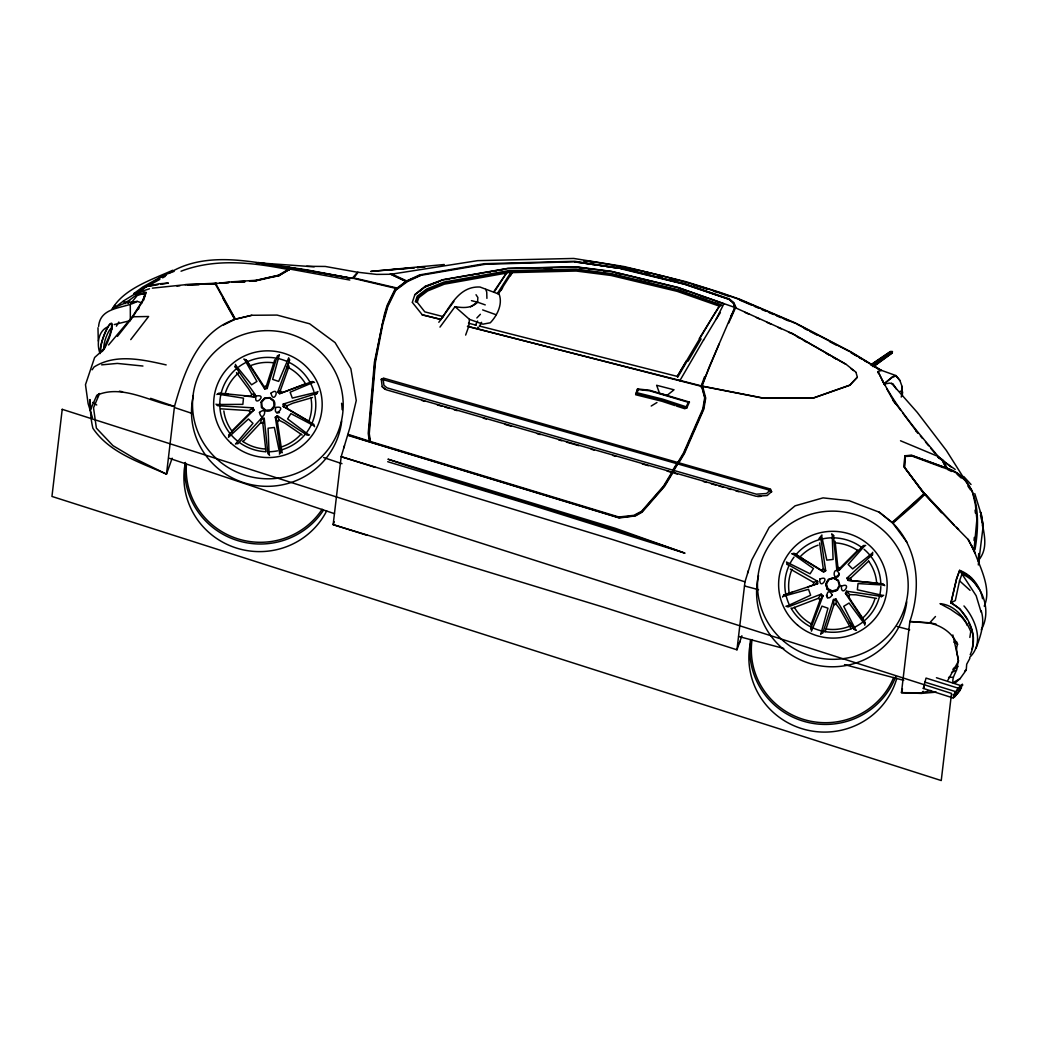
<?xml version="1.0" encoding="UTF-8"?>
<svg xmlns="http://www.w3.org/2000/svg" width="1039" height="1039" viewBox="0 0 1039 1039"><rect width="100%" height="100%" fill="white"/><g stroke="black" fill="none" stroke-linecap="round" stroke-linejoin="round"><path stroke-width="1.5" d="M309.012 421.263L284.089 406.691L284.102 404.223L283.218 404.08L283.192 406.483L313.817 424.354L314.544 426.691M872.435 555.229L872.695 552.28M807.732 586.996L816.719 583.762L816.771 581.282L817.68 581.321L817.628 583.736L787.835 593.555M90.913 408.743L89.925 399.56C90.354 409.158 90.562 418.938 92.926 428.289C109.576 453.069 140.525 462.472 166.5 474.148L174.474 406.47C184.228 371.949 197.748 332.116 235.061 319.259L251.841 315.272L277.062 315.077L309.635 323.791L335.09 342.597L350.857 368.676L356.26 400.509L349.935 427.484L341.169 456.679L333.155 524.643L603.984 607.321L736.963 649.804L744.976 581.84L751.742 560.008L769.172 527.396L795.082 505.837L823.031 497.876L849.188 500.707L879.215 512.188L892.527 522.786L924.333 494.122L904.696 467.511L904.839 455.744L911.761 455.329L946.412 468.044L945.724 468.459M902.32 395.976L902.462 391.859L900.19 391.132M979.154 559.203L979.504 557.151M901.735 392.274L902.021 386.391M901.865 392.625L902.151 386.755L899.826 380.261L896.021 375.599L881.319 370.3L851.136 351.987L795.77 323.168L739.638 299.206L720.456 292.556L686.104 281.751L624.127 266.555L573.723 258.451L477.654 260.646L390.794 274.27L376.599 274.4L357.974 272.27L352.442 278.439L307.583 270.361L262.828 264.062M979.413 559.216C990.141 544.943 981.66 527.903 980.712 512.357L980.063 512.162M904.839 455.744L904.216 467.095L924.087 493.811L954.373 525.474M982.985 524.695L980.985 512.656L983.18 525.929L978.335 564.969M972.985 643.998L973.387 637.102L971.868 629.699L968.816 622.906M439.978 327.103L455.043 306.661C462.952 307.986 471.602 308.505 477.537 302.18L477.875 297.531L476.018 294.712M672.376 472.524L664.103 486.2L641.544 512.071L634.79 515.786L618.763 517.591L369.988 441.952L368.754 433.523L374.936 362.182L382.248 324.285L387.248 306.583L395.171 290.349L406.769 280.933L419.561 274.919L484.434 263.685L574.645 261.296L624.049 268.607L684.922 283.777L729.404 298.959L733.95 302.83L735.989 307.869L678.025 287.452L611.464 271.374L576.022 266.828L507.85 268.361L442.796 279.725L425.12 286.296L414.912 294.544L412.379 302.141M826.382 595.321L827.473 597.932M974.972 549.722C979.894 521.201 980.777 479.239 947.074 468.186L943.126 460.199L938.503 457.121L944.399 461.81M974.05 540.488L974.322 537.397M455.043 306.661L469.446 319.35L468.706 326.532L465.641 335.078M902.138 394.898L902.462 391.859M261.023 402.288L264.581 397.989L270.023 397.573L274.205 401.067C276.699 406.769 271.789 412.587 265.659 410.924L261.464 407.639L261.049 402.08M381.235 379.547L383.508 378.118L770.522 489.083L771.6 491.979M382.235 386.963L381.274 379.131L769.328 490.122L771.652 491.564L767.198 495.525L756.106 496.278L386.144 389.755L382.274 386.547M383.456 378.534L383.69 379.56M412.34 302.414L422.172 314.661L440.926 319.531M422.133 314.934L440.952 319.363M679.805 380.755L703.559 339.935M702.507 386.612L467.524 326.259M701.883 386.885L702.559 386.17L762.34 397.872L813.667 397.82L849.759 385.131L857.305 377.378M723.793 303.985L716.105 319.259L703.533 340.104M770.47 489.499L769.328 490.122M829.745 590.646L827.343 589.36L825.745 584.217L828.343 579.281L833.577 577.736L838.408 580.282L839.967 585.632M827.343 589.36L825.771 584.009M856.032 372.546L857.331 377.105L849.746 385.3L813.654 397.989L762.314 398.041L702.013 386.222L709.105 367.196L734.872 307.427L733.443 303.024L729.118 299.401L684.727 284.335L620.751 268.724M833.577 577.736L837.174 579.853M832.161 591.918L837.421 590.165L839.993 585.438M837.421 590.165L833.473 591.529M870.604 364.91L890.436 351.494L892.371 351.611L892.202 353.026L874.306 366.066M871.89 364.338L890.41 351.727L892.371 351.611C892.631 355.117 888.475 349.312 892.228 352.792L873.059 366.676M978.309 561.372L978.712 553.527M978.608 563.982L979.322 559.294M969.855 637.452L970.764 631.569C965.27 618.361 955.373 605.088 940.022 603.646L950.633 609.425L961.62 616.958L965.751 622.348M924.333 494.122L924.281 492.98M969.738 657.297C984.647 642.92 975.751 619.465 963.971 605.945M972.036 649.323L972.751 645.336M901.242 397.067L901.787 394.106M637.323 390.132L637.556 388.937L649.583 390.248L689.415 402.08L686.714 408.08L662.22 400.093L635.894 393.56L635.66 394.742L661.986 401.275L674.895 405.548M982.556 598.698C980.141 586.139 971.816 574.97 959.685 570.372L961.997 574.048L959.529 580.814L955.309 600.555L950.893 602.802L959.919 608.815L967.283 619.296M235.087 367.222L235.515 364.377M243.074 441.562L260.581 422.886L261.867 417.795L264.244 418.366L267.893 453.562L269.608 455.329M673.701 471.277L664.596 486.369L642.141 512.136L635.504 515.876L619.27 517.954L347.779 435.341L348.078 434.354L370.442 441.497L369.274 433.64L375.43 362.26L382.781 324.233L387.846 306.375L395.82 290.115L407.444 281.582L420.834 275.348M950.971 603.036L956.633 578.853L959.685 570.372M279.387 354.715L272.634 379.391L278.66 381.391L288.738 357.754M864.721 625.205L865.188 622.296M820.732 634.361L827.966 608.218L821.966 606.14L811.42 631.18M314.557 382.456L312.362 381.508L279.569 393.703L277.66 392.184L280.218 390.846L289.102 366.092M902.475 688.857L901.462 692.649L921.19 693.416L936.269 692.143M265.997 451.77L262.828 423.341L264.244 418.366M785.887 606.231L788.107 606.932L821.161 594.139L823.044 595.685L820.135 599.737L810.862 625.244M279.361 454.121L281.024 451.679L282.037 452.822L277.426 421.756L275.322 417.21L277.257 415.73L307.089 435.12L309.479 434.938M956.127 691.662L953.36 697.896L959.828 690.688L962.114 685L958.516 688.286L926.035 678.077L923.32 688.441L953.023 697.935M274.764 359.767L266.361 386.04L267.153 388.495L264.763 389.015L246.048 359.754L243.749 359.091M278.738 355.312L277.387 355.78L267.153 388.495M825.122 631.764L833.94 604.698L833.525 599.49L835.914 599.009L854.162 629.465L856.435 630.361M821.42 633.53L822.784 633.05L833.525 599.49M343.753 448.017L344.493 445.64M747.561 573.177L748.301 570.801M143.655 300.18L145.044 295.738M98.588 326.48C100.354 306.128 124.122 308.96 137.239 301.388L141.966 302.907M277.66 392.184L289.582 359.897L288.803 358.65M865.682 545.501L863.331 545.553L839.161 570.255L836.785 569.671L837.915 567.45L835.083 541.293M100.069 353.598C96.536 344.39 97.978 330.87 108.186 326.675M741.885 635.764L736.963 649.804M823.044 595.685L810.628 628.829L811.394 630.063M415.314 301.881L417.262 296.154L426.73 288.985L443.77 282.127L508.409 270.685L576.19 269.088L611.218 273.569L677.48 289.517L721.949 305.128L719.443 306.193L711.949 318.038L677.311 376.417L479.408 326.025M443.523 316.713L424.795 311.856L417.236 302.232L418.808 297.648L427.704 290.92L444.38 284.167L507.175 272.958M976.102 648.115C980.374 636.439 985.232 623.426 981.219 610.958M720.663 305.544L677.272 290.323L611.127 274.426L576.229 269.971L508.603 271.582L444.108 283.024L427.237 289.816L418.055 296.764L416.288 301.907L417.236 302.232M739.274 643.492L739.963 641.505M818.927 538.721L821.927 534.968M637.063 392.755L638.219 389.547L637.556 388.937L635.894 393.56L637.063 392.755L662.531 399.08L686.247 406.833L686.714 408.08M700.883 386.963L704.637 376.547M112.381 308.843C123.68 288.634 152.746 279.309 172.721 270.257M172.162 458.186L166.5 474.148L134.226 458.277L112.952 445.64L96.393 428.146L93.523 407.756L99.601 393.482M316.492 394.067L317.999 391.508M334.207 521.799L333.155 524.643L367.364 535.384M98.679 393.794L97.367 397.002M782.562 597.087L784.107 594.542M90.341 410.028L96.822 395.249C121.706 384.131 149.954 401.625 174.474 406.47L150.603 398.34M286.764 368.481L289.582 359.897M228.411 437.341L248.438 418.977L252.997 423.354L235.489 444.095M730.833 317.791L734.872 307.427L733.313 302.933L728.923 299.193L684.493 284.076L623.374 268.867L574.775 261.75L484.823 264.296M701.468 386.313L719.092 344.065M130.291 305.284L130.356 320.726M138.382 309.427L138.94 308.063M839.161 570.255L840.161 567.917L857.785 550.254M123.758 300.752L136.187 293.18L141.888 291.517L146.2 292.53L142.953 300.063L132.33 316.778L108.563 345M730.651 316.817L731.911 314.025M728.586 323.22L735.508 307.817L791.497 333.207L845.928 364.351M686.247 406.833L688.299 402.288L689.415 402.08M216.891 394.508L218.943 393.119L250.763 396.301L251.698 394.223L248.542 388.807L236.502 372.598M863.539 619.322L851.824 601.893L848.694 596.672L849.655 594.633L846.538 591.204L845.434 593.347L865.071 622.777M672.804 472.29L677.792 463.836M250.763 396.301L253.425 396.599L254.542 394.378L255.308 394.781L254.217 396.937L244.178 395.963M848.694 596.672L846.175 593.944L847.317 591.736M103.9 348.286L109.433 335.766A14.481 2.714 -70 0 0 109.783 324.311A14.481 2.714 -70 0 0 101.315 343.519A14.481 2.714 -70 0 0 103.926 348.312M440.822 319.596C450.757 305.401 459.498 286.037 479.979 287.024L499.149 294.219C502.902 304.232 497.187 315.518 490.304 322.778L482.901 324.168L469.446 319.35M475.381 325.272L477.589 321.025M984.219 606.166C992.764 587.49 977.569 562.995 973.361 548.189M981.245 629.803C992.31 610.633 982.387 582.502 961.997 574.048L976.153 595.698L981.141 612.192M970.192 654.726C979.167 636.388 968.179 611.932 950.893 602.802L956.49 578.905L959.516 570.515L971.283 577.814L978.595 588.503M923.32 688.441L924.203 686.805M969.881 658.336L966.699 664.233L966.283 669.493L964.582 671.207M825.745 584.217L827.68 580.671M479.356 326.389L481.615 322.311M947.932 680.103L958.685 660.739M128.213 303.349L129.719 300.687M672.259 472.238L678.09 462.654M677.311 376.417L686.415 360.845M687.286 360.832L677.96 376.793L677.129 376.365L677.675 376.91M688.104 361.13L701.13 338.909M116.381 326.155L118.849 322.025M383.196 379.78L383.936 385.287L387.015 387.846L672.753 470.122L677.597 462.42M678.662 463.056L684.454 453.446L703.832 409.158L705.715 398.054L702.559 386.17M672.675 470.966L663.557 486.057L641.66 511.214L633.894 515.331L618.815 517.006L370.442 441.497M677.649 462.732L683.454 453.134L702.832 408.885L704.689 397.768L701.507 385.924L467.511 326.428M678.168 462.939L683.948 453.368L703.273 409.249L705.117 398.262L701.935 386.443M699.273 338.597L719.287 306.154M953.633 694.974L958.27 688.143L962.296 684.272L959.62 690.584L954.62 696.766M953.971 694.987L958.465 688.506M961.543 687.688L955.153 696.325L953.698 697.39L953.373 696.792M791.601 608.555L818.316 598.334L821.161 594.139M716.079 319.415L720.404 312.557M497.356 293.492L511.967 270.698L512.98 271.14L498.369 293.933M500.876 290.543L502.59 287.855M510.318 275.79L512.045 273.114M494.304 291.881L507.474 271.595L494.2 291.089M92.146 369.793L94.03 367.014C115.784 353.312 142.694 359.65 166.162 364.897M438.822 322.285L453.874 301.479M955.425 682.779L960.153 678.571L966.127 670.194M839.291 574.866L837.551 577.1L834.707 576.723M112.108 309.103L114.913 305.349M130.953 303.271L137.226 295.505L142.681 293.803L145.499 294.258M130.745 339.623L148.603 316.505L132.33 316.778M117.42 336.389L132.472 317.453L142.616 301.479L144.928 294.076L142.109 293.621C135.745 292.206 126.979 305.505 123.407 301.063L115.667 306.921M288.985 267.4L350.675 278.218L353.494 277.855L357.974 272.27M357.507 272.699L352.753 277.725L350.273 278.049L306.869 269.906L258.399 262.529M261.906 401.262L263.672 399.223M884.721 585.658L883.111 583.827L847.941 580.333L846.928 578.152L850.434 578.281L868.708 561.047M864.773 545.709L848.123 564.489L852.629 568.904L872.305 553.112M215.982 404.145L217.645 405.704L252.958 407.82L253.997 410.002L250.191 412.652L232.022 430.899M236.424 443.614L237.853 443.757L261.867 417.795M930.645 690.506L921.684 692.844L901.462 692.649L909.839 621.504L929.476 623.088L935.464 616.504M921.19 693.416L923.177 691.312M476.862 317.96L480.382 314.285M846.928 578.152L872.435 554.553M253.997 410.002L228.658 434.873L228.814 436.302M112.654 309.232L114.381 307.505L125.433 302.946L137.239 301.388M924.113 494.019L925.035 494.174L915.891 503.175L892.878 523.149L879.215 512.188M881.189 596.867L883.695 595.256M102.757 350.208L94.627 357.494L85.484 384.69L88.12 403.626L92.51 417.821M769.613 490.746L766.535 493.499L756.34 494.174L672.753 470.122M892.163 522.396L924.359 493.369L904.216 467.095L904.839 455.887L911.71 455.472L945.607 467.758L957.568 473.576L965.14 480.512L972.27 490.953L975.374 504.616L976.881 519.513L974.024 549.943L967.647 538.981L953.906 524.968M945.217 468.381L945.984 467.719L941.854 459.485L938.334 456.55C915.917 429.99 892.735 403.366 878.046 371.546L881.319 370.3M878.098 372.988L878.046 371.546L884.085 383.807L892.462 376.754L896.021 375.599M884.085 383.807L892.527 377.157L896.125 375.962L899.943 380.612M251.841 315.272L235.061 319.259L215.06 283.569L232.671 281.738M220.671 408.808L249.139 410.626L252.958 407.82M277.426 421.756L279.179 420.314L284.881 423.133L302.154 435.003M136.81 293.621L145.096 286.842C113.809 310.401 166.643 271.062 166.344 275.244M142.369 290.011L138.81 292.92L141.356 290.946M279.569 393.703L305.843 383.638M419.405 291.31L421.665 289.478M791.588 553.761L794.004 553.41L821.524 570.281L823.304 568.853L819.615 542.929M673.311 390.378L667.051 395.378L659.583 393.43L656.947 386.118M486.148 264.127L419.925 275.491L405.989 281.4L394.69 289.868L387.066 305.531L384.391 314.492L374.417 362.143L368.222 433.328L369.352 441.159M946.256 468.823L947.074 468.186M275.777 418.055L277.764 416.548L277.257 415.73M414.886 294.712L425.198 286.92L442.783 279.894L507.837 268.53L576.009 266.997L611.439 271.543L677.999 287.621L724.157 303.843M821.524 570.281L823.213 571.515L825.213 570.021L825.68 570.697L823.745 572.151L801.381 558.203M137.875 293.284L133.979 293.518L142.837 286.959L164.318 275.01L174.188 271.335M138.551 292.582L142.239 289.842M871.851 365.637L892.371 351.611M470.498 306.882L477.537 302.18L485.252 304.895M215.06 283.569L216.606 283.478L204.553 284.179M651.219 406.028L656.96 402.522M278.517 275.842L288.322 270.01L287.115 267.698M249.425 281.037L257.062 280.569L279.166 275.543L290.011 269.101L349.831 280.036M960.153 678.571L952.932 682.701C951.828 675.87 957.932 671.09 957.646 664.285C959.491 657.596 954.763 651.297 957.4 644.777C952.789 633.102 941.555 625.426 929.476 623.088M145.928 287.115L159.837 279.374M162.616 277.829L165.396 276.283M169.63 272.854C204.605 251.659 248.75 260.776 286.543 267.504M223.567 324.986L235.048 319.272M953.854 668.064L957.62 666.207M952.802 669.233L957.841 666.765M951.542 672.48L956.581 670.038M284.102 404.223L286.92 405.859L292.803 403.21L312.492 397.521M786.874 606.192L810.628 595.217L808.511 589.308L783.354 596.321M313.596 382.261L290.128 392.197L292.31 398.067L317.246 392.067M283.218 404.08L316.752 393.443M137.486 292.206L133.979 293.518M425.068 286.738L438.328 281.816M114.199 324.571L128.901 320.973M790.328 569.099L813.576 582.385L816.771 581.282M139.901 291.946L149.525 288.764M783.861 594.983L792.354 592.269M829.629 579.1L832.239 578.333M181.046 271.205C215.631 257.984 252.737 262.568 288.128 269.491L278.335 275.283L256.23 280.296M142.109 293.621L146.2 292.53M250.347 365.598L264.127 386.599L266.361 386.04M833.94 604.698L836.174 604.166L839.98 609.166L851.097 628.686M279.946 275.049L257.191 280.218L231.788 281.816M274.491 276.556L279.166 275.543M264.127 386.599L264.594 388.235L267.062 387.703M276.816 413.093L279.452 412.548M847.941 580.333L876.864 583.087M833.577 600.464L836.044 599.971L835.914 599.009M445.926 279.608L449.095 279.062M469.719 275.452L472.901 274.893M476.07 274.348L479.239 273.789M487.174 272.4L490.356 271.854M493.525 271.296L496.694 270.737M499.876 270.192L503.045 269.633M884.423 383.962L889.553 383.131L892.969 383.794L896.514 389.209M157.915 284.712L148.954 286.128L158.486 283.868L168.37 283.063L160.902 284.244M152.343 288.154L186.163 284.621L215.774 283.205M414.003 267.802L370.806 271.426L444.276 264.516M101.653 364.858L117.329 363.416L142.927 366.04M219.813 283.192L229.411 282.361M223.827 283.102L228.632 282.686M389.08 269.945L414.262 267.802M417.405 267.543L423.704 266.997M176.89 285.998L179.981 285.738M417.21 267.543L425.211 266.867M265.919 398.093L268.646 397.885M215.813 283.803L210.086 284.141M215.683 284.128L216.644 284.063M794.004 553.41L801.887 558.112M757.652 496.59L760.821 496.369M232.619 282.089L244.84 281.322M236.424 282.127L244.074 281.66M253.256 281.088L256.321 280.894M241.84 282.101L244.905 281.92M905.307 456.485L912.034 456.082L943.711 467.823M185.098 284.673L216.086 283.829M187.747 285.167L198.943 284.751M816.719 583.762L817.628 583.736M508.746 272.686L576.242 271.036L611.023 275.465L677.064 291.323L719.443 306.193M544.267 267.971L552.19 267.802M948.568 677.35L953.036 677.272M306.648 266.309L325.259 266.452L357.26 272.192M216.839 404.509L242.853 404.366L243.477 398.158L217.878 394.119M583.84 261.244L586.801 261.283M584.775 260.945L587.736 260.997C639.505 268.413 690.286 281.998 739.534 299.518M849.655 594.633L856.084 594.815L876.565 598.412M957.075 642.232L953.971 642.115L957.789 644.154M883.89 585.035L858.032 583.58L857.357 589.775L882.721 595.399M854.162 629.465L849.136 621.803M251.698 394.223L254.542 394.378M255.841 262.672L314.207 266.828M928.398 622.686L909.839 621.504C921.281 588.477 918.632 548.982 892.878 523.149M846.538 591.204L881.669 596.412M638.219 389.547L649.583 390.768L688.299 402.288M937.672 457.056L955.192 469.433M223.71 393.664L228.086 394.197M579.061 267.659L582.139 268.049M588.295 268.841L591.386 269.244M603.711 270.815L606.789 271.218M574.632 261.906L582.58 263.088M585.762 263.555L588.944 264.023M592.126 264.49L595.308 264.958M600.074 265.672L603.256 266.14M606.438 266.607L609.62 267.075M612.802 267.543L617.569 268.244M262.205 263.945L271.413 265.374M274.478 265.841L285.218 267.504M267.633 264.919L270.698 265.4M273.777 265.867L288.167 268.426M589.957 261.789L593.113 262.296M616.789 266.101L619.945 266.607M119.368 391.171L122.55 391.768M260.581 422.886L262.828 423.341M837.915 567.45L840.161 567.917M929.944 622.79L935.996 624.101M353.494 277.855L397.184 288.063M352.87 278.218L396.43 288.517M283.192 406.483L284.089 406.691M261.529 418.717L263.984 419.301M616.049 272.932L622.244 274.426M637.725 278.166L651.661 281.53M632.491 269.426L637.193 270.569M645.024 272.491L649.726 273.647M657.557 275.569L662.259 276.725M670.09 278.647L676.35 280.179M837.018 568.917L839.473 569.515M471.459 300.648L477.537 302.18M468.485 323.194L476.291 325.207M656.609 385.274L674.09 389.82M744.521 585.97L758.548 589.697M897.202 626.53L909.67 629.842M738.573 636.452L783.757 648.466M844.512 664.609L903.722 680.337M421.925 400.483L424.99 401.366M437.25 404.898L441.848 406.223M444.926 407.106L449.523 408.431M454.121 409.756L457.186 410.639M483.304 418.159L486.382 419.042M504.863 424.367L511.019 426.146M537.202 433.679L540.28 434.575M558.761 439.9L561.852 440.783M566.463 442.107L572.632 443.887M574.177 444.328L578.814 445.666M591.204 449.238L594.308 450.121M612.88 455.472L615.984 456.368M642.297 463.939L648.492 465.719M667.077 471.07L670.168 471.966M674.298 473.148L677.363 474.031M703.494 481.551L706.572 482.434M711.183 483.758L715.793 485.083M718.871 485.966L723.482 487.291M728.092 488.629L731.17 489.512M735.833 490.85L738.95 491.759M387.703 461.719L531.604 505.084L684.753 553.112L615.387 528.332L387.963 459.199C486.278 492.46 586.892 518.474 684.753 553.112M924.671 682.052L955.685 691.636M693.455 284.907L707.299 289.245M713.455 291.18L718.079 292.634M980.387 515.76L981.284 516.149M375.378 467.42L341.169 456.679L611.997 539.358L744.976 581.84M936.438 677.727L960.88 685.649L962.452 684.493L962.802 685.13M347.948 434.886L369.988 441.952M676.337 406.002L685.026 408.795M175.422 407.859L192.228 413.483M323.623 457.537L341.961 463.68M169.461 458.342L334.48 513.669M287.374 267.776L289.154 270.283M719.611 293.115L729.599 296.557M679.467 288.413L686.909 291.024M700.325 295.738L707.78 298.362M716.715 301.505L719.689 302.544M482.641 309.908L496.084 314.726M246.048 359.754L251.165 367.287M900.514 440.77L938.334 456.55M253.425 396.599L254.217 396.937M741.002 300.154L795.666 323.493M739.573 300.011L751.392 305.05M754.34 306.31L758.782 308.206M761.73 309.466L766.159 311.362M769.12 312.622L773.548 314.505M776.51 315.778L780.938 317.661M783.887 318.921L788.315 320.817M477.589 327.298L478.602 327.753M406.769 280.933L391.183 273.802M744.703 312.271L749.093 314.259M756.392 317.57L759.314 318.895M766.626 322.207L771.003 324.194M778.315 327.506L781.237 328.831M788.536 332.155L791.458 333.48M390.794 274.27L406.691 281.725M954.776 692.688L957.348 693.883M405.989 281.4L390.274 273.906M947.594 469.485L951.594 471.459M786.419 561.995L810.095 573.814L813.459 568.528L792.601 553.839M314.012 425.769L290.907 413.6L287.595 418.912L308.492 434.653M797.082 324.233L849.603 351.572M804.225 328.402L807.069 329.882M809.901 331.363L817.005 335.052M829.771 341.701L836.876 345.403M827.369 589.165L832.187 591.711M786.978 562.683L787.146 564.086L817.68 581.321M791.51 333.038L845.954 364.195L856.058 372.287M797.043 336.675L799.835 338.272M804.03 340.662L806.822 342.26M826.356 353.442L829.148 355.039M833.343 357.442L836.135 359.039M851.071 352.792L856.383 355.883M859.045 357.442L861.695 358.987M864.357 360.533L867.007 362.079M851.019 352.312L881.215 370.611M823.304 568.853L825.213 570.021M870.994 364.403L880.384 370.391M92.731 402.431L96.731 404.976M831.694 533.825L833.888 535.877M952.932 694.844L955.153 696.325M286.764 267.75L288.322 270.01M280.218 390.846L282.063 392.21M818.316 598.334L820.135 599.737M937.879 456.77L951.049 466.966M850.967 368.585L853.5 370.572M278.257 391.625L280.205 393.184M845.434 593.347L846.175 593.944M820.498 594.84L822.433 596.438M383.196 387.768L385.131 389.365M271.049 398.651L273.127 400.392M735.261 307.7L735.937 308.297M959.529 580.814L970.062 590.334M956.945 474.096L961.192 477.979M956.542 527.293L958.62 529.332M953.438 524.24L924.983 493.811M963.737 476.511L971.036 484.499M925.035 494.174L941.555 512.747M891.501 383.248L917.255 412.392L946.347 450.445L963.218 477.135M418.055 296.764L418.808 297.648M920.385 435.925L922.45 438.38M925.528 442.056L928.619 445.731M930.671 448.186L934.788 453.095M915.827 430.873L917.866 433.315M235.671 365.209L251.594 384.807L256.932 381.43L244.594 359.572M900.839 410.457L893.124 400.171L886.903 389.041M902.774 413.028L916.268 431.016M892.904 400.327L895.774 404.145M864.604 624.114L849.071 603.036L843.707 606.347L855.616 629.66M892.527 522.786L907.008 542.319M235.23 366.559L255.308 394.781M967.867 486.018L970.491 489.863M123.407 301.063L125.148 303.7M235.398 319.116L215.489 283.218M234.723 319.363L222.723 297.998M288.985 267.244L290.011 269.101M733.443 303.024L735.989 307.869M882.436 380.768L884.579 384.872M942.295 460.108L946.412 468.044M249.139 410.626L250.191 412.652M850.434 578.281L851.461 580.307M968.322 539.371L975.205 553.462L971.14 544.709M252.087 408.184L253.152 410.431M847.746 577.918L848.798 580.165M966.01 622.647L967.179 625.4M485.707 289.4L486.733 292.037L486.914 298.362M277.764 416.548L279.179 420.314M974.777 493.629L981.037 513.902M952.841 634.959L958.335 659.22M264.594 388.235L264.763 389.015M279.673 453.082L274.374 427.458L268.075 428.224L269.127 454.342M821.641 535.773L826.797 560.138L833.096 559.437L832.187 534.604M787.146 564.086L787.263 564.748M280.673 452.056L275.322 417.21M820.628 536.773L825.68 570.697M981.413 517.435L981.842 520.539M982.465 525.189L982.881 528.293M836.785 569.671L833.421 535.423M975.089 510.123L975.387 513.045M836.044 599.971L836.174 604.166M286.92 405.859L286.985 408.119M97.978 327.766L98.276 341M813.576 582.385L813.615 584.645M893.709 677.428A73.86 72.548 6.7 0 1 806.069 720.157A73.86 72.548 6.7 0 1 752.067 639.569M896.826 678.207A75.366 74.016 6.5 0 1 807.186 730.105A75.366 74.016 6.5 0 1 750.171 644.141M895.683 676.701A75.366 74.029 6.7 0 1 806.459 722.04A75.366 74.029 6.7 0 1 750.548 639.595M906.748 601.867A75.366 74.081 6.7 0 1 818.888 665.609A75.366 74.081 6.7 0 1 758.535 575.645M322.155 509.24A73.86 72.574 6.2 0 1 236.736 538.488A73.86 72.574 6.2 0 1 186.41 464.303M326.662 510.928A75.366 74.055 5.9 0 1 234.645 547.462A75.366 74.055 5.9 0 1 185.436 462.433M323.389 510.292A75.366 74.055 6.2 0 1 235.45 539.864A75.366 74.055 6.2 0 1 185.02 462.81M341.701 421.055A75.366 74.068 7.2 0 1 254.165 485.226A75.366 74.068 7.2 0 1 193.371 395.534M341.597 403.288A75.366 74.068 7.2 0 1 342.13 409.678M104.822 347.688A10.325 2.065 -69.7 0 1 105.394 339.182A10.299 2.065 -69.7 0 1 111.952 329.207M879.384 596.802A48.015 47.21 6.9 0 1 864.461 620.699M862.149 622.569A48.015 47.21 6.9 0 1 791.017 608.049M788.978 604.062A48.015 47.21 6.9 0 1 788.77 566.151M790.069 563.437A48.015 47.21 6.9 0 1 794.017 557.125M795.9 554.748A48.015 47.21 6.9 0 1 831.849 537.825M833.343 537.825A48.015 47.21 6.9 0 1 861.734 547.449M864.084 549.319A48.015 47.21 6.9 0 1 880.812 583.45M880.825 586.477A48.015 47.21 6.9 0 1 880.033 593.905M874.968 598.659A44.093 43.339 6.6 0 1 861.851 618.789M850.188 625.998A44.093 43.339 6.6 0 1 826.135 628.985M811.628 624.127A44.093 43.339 6.6 0 1 794.303 607.27M789.211 593.048A44.093 43.339 6.6 0 1 792.017 569.307M800.277 556.644A44.093 43.339 6.6 0 1 818.07 545.189M834.694 542.839A44.093 43.339 6.6 0 1 857.759 550.553M868.656 561.177A44.093 43.339 6.6 0 1 876.721 583.71M314.648 394.469A48.015 47.184 7.9 0 1 281.998 449.731M277.608 450.822A48.015 47.184 7.9 0 1 269.997 451.731M265.465 451.705A48.015 47.184 7.9 0 1 239.905 442.848M237.476 441.017A48.015 47.184 7.9 0 1 220.684 395.365M220.995 393.924A48.015 47.184 7.9 0 1 236.437 368.715M238.775 366.858A48.015 47.184 7.9 0 1 245.178 362.858M247.931 361.52A48.015 47.184 7.9 0 1 286.4 361.156M289.141 362.403A48.015 47.184 7.9 0 1 310.492 383.183M311.155 384.508A48.015 47.184 7.9 0 1 313.882 391.534M310.843 397.521A44.093 43.339 7.2 0 1 308.804 421.276M300.972 434.172A44.093 43.339 7.2 0 1 280.634 447.186M265.439 449.017A44.093 43.339 7.2 0 1 242.425 441.198M232.476 431.782A44.093 43.339 7.2 0 1 223.853 410.963M224.956 394.482A44.093 43.339 7.2 0 1 238.567 372.962M250.243 365.793A44.093 43.339 7.2 0 1 274.296 362.91M287.439 367.105A44.093 43.339 7.2 0 1 306.089 384.755M832.239 595.048C824.641 605.192 826.07 584.009 832.239 595.048M819.745 579.139C819.511 591.736 831.486 574.073 819.745 579.139M839.343 573.801C831.732 583.957 833.187 562.787 839.343 573.801M841.369 586.217C841.122 598.75 853.11 581.204 841.369 586.217M62.223 409.327L51.95 496.447L941.243 780.549L951.516 693.429L62.223 409.327M256.088 396.041C253.152 408.301 268.672 393.56 256.088 396.041M259.464 412.418C262.322 424.782 269.556 404.781 259.464 412.418M270.971 393.184C273.854 405.509 281.062 385.508 270.971 393.184M275.725 407.457C272.815 419.639 288.284 404.976 275.725 407.457M828.784 579.697L826.447 583.983L827.888 588.658L832.265 590.97L837.005 589.568L839.343 585.282L837.902 580.606L833.525 578.294L828.784 579.697M264.893 398.482L261.685 402.184L262.088 407.054L265.88 410.223L270.828 409.847L274.036 406.132L273.621 401.275L269.841 398.106L264.893 398.482M797.562 625.101A54.288 53.379 6.9 0 0 886.241 594.737A54.288 53.379 6.9 0 0 814.849 534.28A54.288 53.379 6.9 0 0 797.562 625.101M783.796 641.297A75.366 74.081 6.7 0 0 906.891 599.152A75.366 74.081 6.7 0 0 807.797 515.24A75.366 74.081 6.7 0 0 783.796 641.297M231.048 443.198A54.288 53.353 7.8 0 0 320.83 416.249A54.288 53.353 7.8 0 0 251.841 353.156A54.288 53.353 7.8 0 0 231.048 443.198M216.657 458.861A75.366 74.068 7.2 0 0 341.324 421.444A75.366 74.068 7.2 0 0 245.568 333.857A75.366 74.068 7.2 0 0 216.657 458.861M104.173 348.909A15.182 2.831 -69.9 0 0 112.186 324.35A15.182 2.831 -69.9 0 0 102.783 339.233A15.182 2.831 -69.9 0 0 104.173 348.909"/></g></svg>
